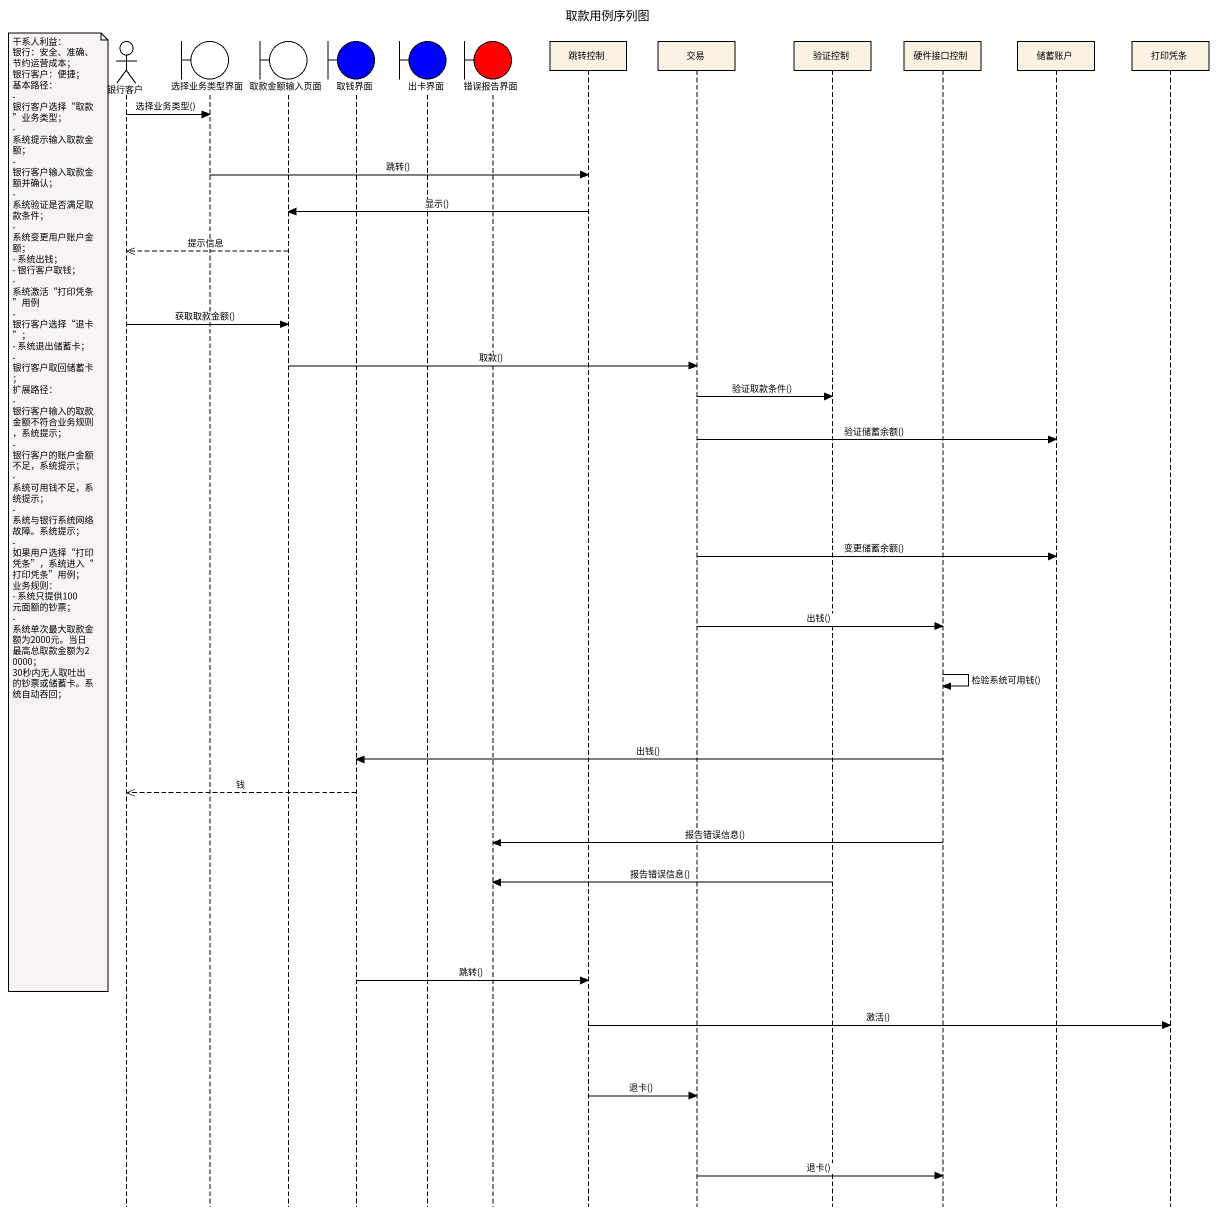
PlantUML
@startuml
title 取款用例序列图
hide footbox
actor 银行客户
boundary 选择业务类型界面
boundary 取款金额输入页面
boundary 取钱界面 #0000FF
boundary 出卡界面 #0000FF
boundary 错误报告界面 #FF0000
participant 跳转控制
participant 交易
participant 验证控制
participant 硬件接口控制
participant 储蓄账户
participant 打印凭条

银行客户 -> 选择业务类型界面 : 选择业务类型()
选择业务类型界面 -> 跳转控制 : 跳转()
跳转控制 -> 取款金额输入页面 : 显示()
取款金额输入页面 -->> 银行客户 : 提示信息
银行客户 -> 取款金额输入页面 : 获取取款金额()
取款金额输入页面 -> 交易 : 取款()
交易 -> 验证控制 : 验证取款条件()
交易 -> 储蓄账户 : 验证储蓄余额()
note left of 银行客户
  干系人利益：
  银行：安全、准确、节约运营成本；
  银行客户：便捷；
  基本路径：
  - 银行客户选择“取款”业务类型；
  - 系统提示输入取款金额；
  - 银行客户输入取款金额并确认；
  - 系统验证是否满足取款条件；
  - 系统变更用户账户金额；
  - 系统出钱；
  - 银行客户取钱；
  - 系统激活“打印凭条”用例
  - 银行客户选择“退卡”；
  - 系统退出储蓄卡；
  - 银行客户取回储蓄卡；
  扩展路径：
  - 银行客户输入的取款金额不符合业务规则，系统提示；
  - 银行客户的账户金额不足，系统提示；
  - 系统可用钱不足，系统提示；
  - 系统与银行系统网络故障。系统提示；
  - 如果用户选择“打印凭条”，系统进入“打印凭条”用例；
  业务规则：
  - 系统只提供100 元面额的钞票；
  - 系统单次最大取款金额为2000元。当日最高总取款金额为20000；
  30秒内无人取吐出的钞票或储蓄卡。系统自动吞回；
end note
交易 -> 储蓄账户 : 变更储蓄余额()
交易 -> 硬件接口控制 : 出钱()
硬件接口控制 -> 硬件接口控制 : 检验系统可用钱()
硬件接口控制 -> 取钱界面 : 出钱()
取钱界面 -->> 银行客户 : 钱
硬件接口控制 -> 错误报告界面 : 报告错误信息()
验证控制 -> 错误报告界面 : 报告错误信息()
取钱界面 -> 跳转控制 : 跳转()
跳转控制 -> 打印凭条 : 激活()
跳转控制 -> 交易 : 退卡()
交易 -> 硬件接口控制 : 退卡()
@enduml
